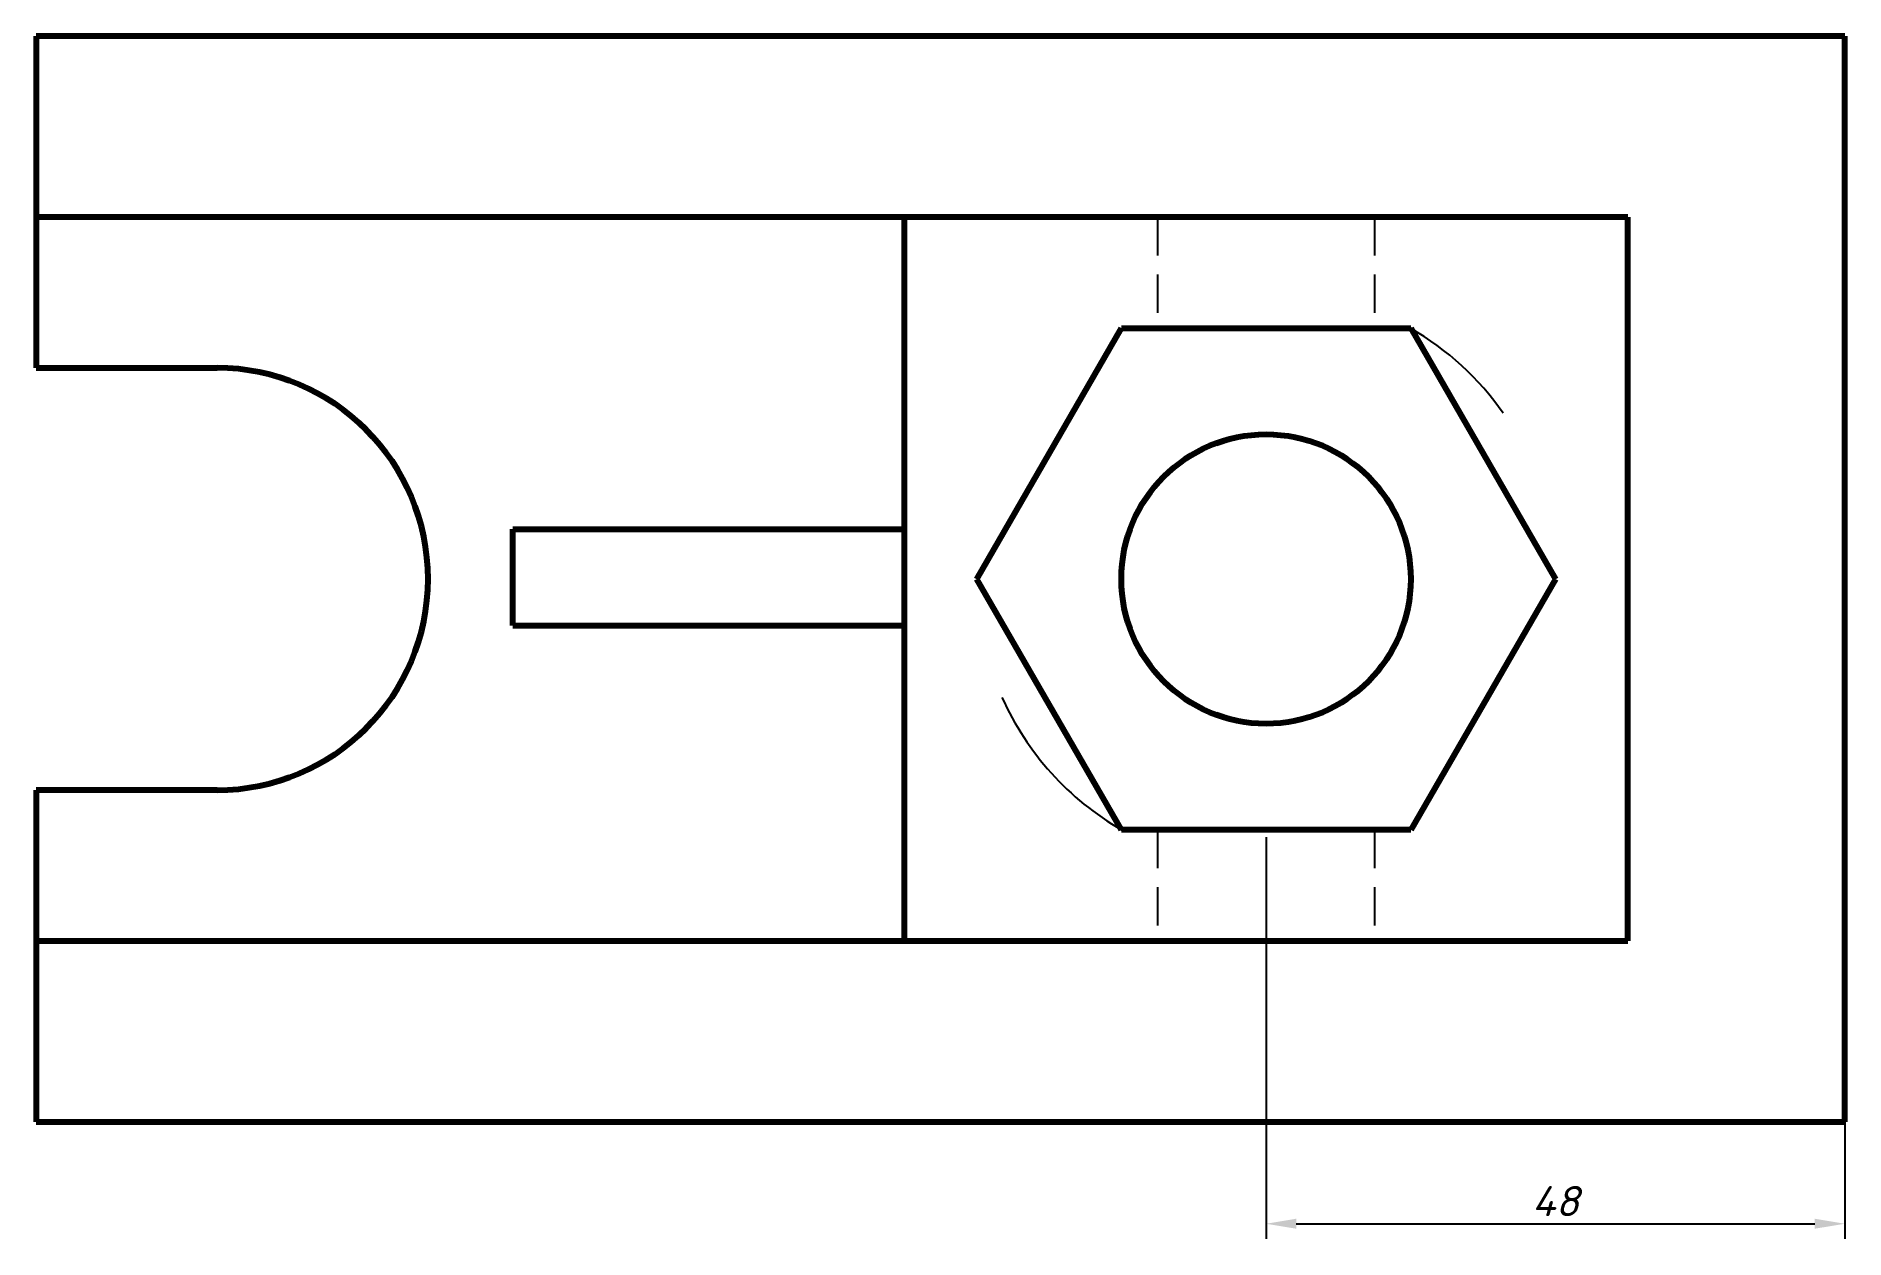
# Model space of a CAD drawing. Header units: millimetres. Extents: x 0 to 2568, y 0 to 1416.
# Drawn here: x 2268.2 to 2418.2, y 1316.5 to 1416.2 of the extents above.
import ezdxf

# ---------------------------------------------------------------- set-up
doc = ezdxf.new("R2010")
doc.units = ezdxf.units.MM
doc.linetypes.add('HIDDEN2', pattern=[4.7625, 3.175, -1.5875])
for name, color, linetype, lineweight in [('Front-DIM', 7, 'Continuous', 25), ('Front-HID', 7, 'HIDDEN2', 25), ('Front-VIS', 7, 'Continuous', 80)]:
    doc.layers.add(name, color=color, linetype=linetype, lineweight=lineweight)
doc.styles.get("Standard").update_dxf_attribs({"font": 'simplex.shx', "oblique": 15})
doc.dimstyles.new('ISO-25', dxfattribs={"dimtxt": 2.5, "dimasz": 2.5, "dimexe": 1.25, "dimexo": 0.625, "dimtad": 1, "dimtxsty": 'Standard', "dimcen": 2.5, "dimadec": 0, "dimazin": 0, "dimtfac": 1, "dimtmove": 0, "dimatfit": 3, "dimfxl": 1, "dimarcsym": 0})

# ---------------------------------------------------------------- blocks, each defined once
blk = doc.blocks.new('*D24')
at = {"layer": 'Defpoints', "color": 0, "transparency": 16777216}
for p in [(2370.2, 1350.42), (2418.2, 1350.42), (2418.2, 1317.75)]:
    blk.add_point(p, dxfattribs=at)
at = {"layer": 'Front-DIM', "color": 0, "lineweight": -2, "transparency": 16777216}
for p, q in [((2370.2, 1349.79), (2370.2, 1316.5)), ((2418.2, 1349.79), (2418.2, 1316.5)), ((2372.7, 1317.75), (2415.7, 1317.75))]:
    blk.add_line(p, q, dxfattribs=at)
at = {"layer": 'Front-DIM', "color": 0, "transparency": 16777216}
for points in [[(2372.7, 1318.17), (2372.7, 1317.34), (2370.2, 1317.75)], [(2415.7, 1318.17), (2415.7, 1317.34), (2418.2, 1317.75)]]:
    blk.add_solid(points, dxfattribs=at)
at = {"layer": 'Front-DIM', "color": 0, "transparency": 16777216, "insert": (2394.2, 1319.63), "char_height": 2.5, "attachment_point": 5}
blk.add_mtext('48', dxfattribs=at)

msp = doc.modelspace()

# ---------------------------------------------------------------- linework, layer by layer
at = {"layer": 'Front-DIM'}
for start, end in [(34.95169, 60), (204.14046, 240)]:
    msp.add_arc((2370.197, 1371.203), 24, start, end, dxfattribs=at)
at = {"layer": 'Front-HID'}
for p, q in [((2361.197, 1401.203), (2361.197, 1391.988)), ((2379.197, 1401.203), (2379.197, 1391.988)), ((2361.197, 1350.419), (2361.197, 1341.203)), ((2379.197, 1350.419), (2379.197, 1341.203))]:
    msp.add_line(p, q, dxfattribs=at)
at = {"layer": 'Front-VIS'}
for p, q in [((2268.197, 1416.203), (2268.197, 1401.203)), ((2418.197, 1416.203), (2268.197, 1416.203)), ((2418.197, 1326.203), (2418.197, 1416.203)), ((2340.197, 1401.203), (2268.197, 1401.203)), ((2268.197, 1401.203), (2268.197, 1388.703)), ((2400.197, 1401.203), (2340.197, 1401.203)), ((2340.197, 1401.203), (2340.197, 1375.348)), ((2400.197, 1341.203), (2400.197, 1401.203)), ((2346.197, 1371.203), (2358.197, 1391.988)), ((2358.197, 1391.988), (2382.197, 1391.988)), ((2382.197, 1391.988), (2394.197, 1371.203)), ((2268.197, 1388.703), (2283.197, 1388.703)), ((2307.729, 1367.348), (2307.729, 1375.348)), ((2307.729, 1375.348), (2340.197, 1375.348)), ((2340.197, 1375.348), (2340.197, 1367.348)), ((2358.197, 1350.419), (2346.197, 1371.203)), ((2394.197, 1371.203), (2382.197, 1350.419)), ((2307.729, 1367.348), (2340.197, 1367.348)), ((2340.197, 1367.348), (2340.197, 1341.203)), ((2283.197, 1353.703), (2268.197, 1353.703)), ((2268.197, 1353.703), (2268.197, 1341.203)), ((2382.197, 1350.419), (2358.197, 1350.419)), ((2268.197, 1341.203), (2340.197, 1341.203)), ((2268.197, 1341.203), (2268.197, 1326.203)), ((2340.197, 1341.203), (2400.197, 1341.203)), ((2268.197, 1326.203), (2418.197, 1326.203))]:
    msp.add_line(p, q, dxfattribs=at)
msp.add_circle((2370.197, 1371.203), 12, dxfattribs=at)
msp.add_arc((2283.197, 1371.203), 17.5, 270, 90, dxfattribs=at)

# ---------------------------------------------------------------- dimensions: what is measured, and where the dimension line sits
at = {"layer": 'Front-DIM'}
dim = msp.add_linear_dim(base=(2418.197, 1317.753), p1=(2370.197, 1350.419), p2=(2418.197, 1350.419), dimstyle='ISO-25', override={"dimtoh": 1}, dxfattribs=at)
dim.commit()
dim.dimension.update_dxf_attribs({"geometry": '*D24', "text_midpoint": (2394.197, 1319.628)})

doc.saveas('drawing.dxf')
